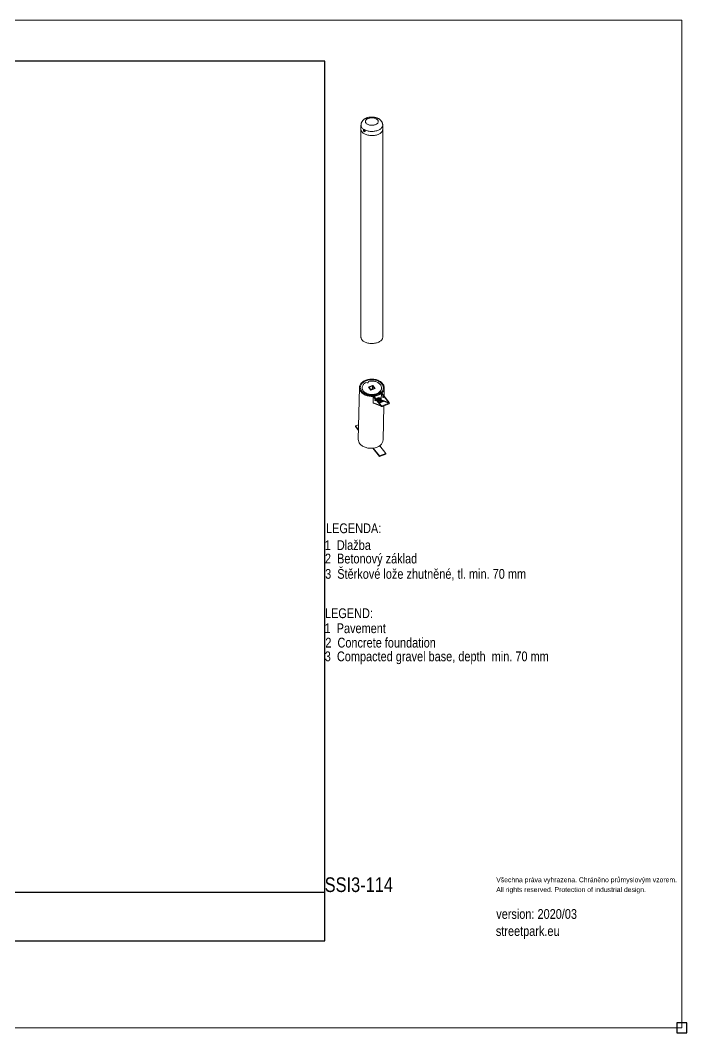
# Model space of a CAD drawing. Header units: millimetres. Extents: x 0 to 5720, y -20 to 4123.
# Drawn here: x 2992 to 5720, y -20 to 4123 of the extents above; entities that cross this region are included whole.
import ezdxf

# ---------------------------------------------------------------- set-up
doc = ezdxf.new("R2010")
doc.units = ezdxf.units.MM
doc.layers.add('Nekreslit', color=6, linetype='Continuous', plot=False)
doc.layers.add('OBRYSOVA', color=7, linetype='Continuous')
doc.layers.add('TABULKA', color=9, linetype='Continuous')
doc.styles.add('SEACAD_Arial', font='arial.ttf', dxfattribs={"width": 0.8})

msp = doc.modelspace()

# ---------------------------------------------------------------- linework, layer by layer
at = {"color": 7, "linetype": 'Continuous', "lineweight": 15}
for p, q in [((4386.6, 3694.2), (4386.6, 3677)), ((4475.5, 3677), (4475.5, 3694.2)), ((4386.6, 3677), (4386.6, 2826.2)), ((4399.2, 3675.8), (4399.2, 3676.2)), ((4475.5, 2826.2), (4475.5, 3677)), ((4380.3, 2620.6), (4375.4, 2408.2)), ((4391.6, 2620.3), (4391.5, 2617.5)), ((4412.2, 2639.9), (4406.2, 2641.1)), ((4417.5, 2645.4), (4415.8, 2641.3)), ((4417, 2622.3), (4435, 2629.2)), ((4427.2, 2609.7), (4417, 2622.3)), ((4418.2, 2621.7), (4418.2, 2620.9)), ((4426.3, 2611.2), (4418.4, 2621)), ((4419.2, 2622.9), (4433.1, 2628.2)), ((4427.6, 2612.5), (4420.7, 2621.1)), ((4421, 2622), (4433.2, 2626.7)), ((4445.1, 2616.6), (4427.2, 2609.7)), ((4441.1, 2616.9), (4428.9, 2612.2)), ((4443, 2616), (4429.1, 2610.7)), ((4434.6, 2626.4), (4441.5, 2617.8)), ((4434.9, 2628.3), (4435, 2629.2)), ((4435, 2629.2), (4445.1, 2616.6)), ((4435.8, 2627.7), (4443.7, 2617.9)), ((4444, 2616.1), (4444, 2617.2)), ((4470.5, 2615.7), (4470.6, 2618.5)), ((4481.1, 2585.6), (4481.9, 2618.3)), ((4417.5, 2590.9), (4417.4, 2588.2)), ((4436.6, 2557.9), (4437.1, 2583.7)), ((4438.9, 2584.4), (4437.1, 2583.7)), ((4437.1, 2583.7), (4467.4, 2546.2)), ((4469.1, 2546.9), (4438.9, 2584.4)), ((4443.3, 2587.6), (4443.4, 2590.3)), ((4445, 2570.3), (4444.9, 2570.4)), ((4450.2, 2570.4), (4451.6, 2576.5)), ((4451.6, 2576.5), (4460.2, 2579.8)), ((4451.6, 2576.5), (4455.1, 2575.2)), ((4453.1, 2566.7), (4455.1, 2575.2)), ((4455.1, 2575.2), (4463.6, 2578.4)), ((4460.2, 2579.8), (4463.6, 2578.4)), ((4463.6, 2578.4), (4469.9, 2572.2)), ((4469.9, 2572.2), (4467.6, 2562.7)), ((4469.7, 2572.4), (4470.2, 2596.4)), ((4469.7, 2570.6), (4469.7, 2571.3)), ((4500.4, 2558.9), (4469.7, 2570.6)), ((4471.9, 2597.1), (4470.2, 2596.4)), ((4470.2, 2596.4), (4500.4, 2558.9)), ((4471.9, 2597.1), (4502.2, 2559.5)), ((4467.4, 2546.2), (4436.6, 2557.9)), ((4437.9, 2555.8), (4471.8, 2542.9)), ((4459.1, 2559.4), (4458.8, 2559.7)), ((4459, 2559.4), (4459.1, 2559.4)), ((4467.6, 2562.7), (4459.1, 2559.4)), ((4477.9, 2565.4), (4459.8, 2558.5)), ((4478.4, 2563.6), (4461, 2556.9)), ((4468.6, 2566.9), (4471.4, 2567.9)), ((4471.4, 2567.9), (4477.9, 2565.4)), ((4472.8, 2545.1), (4500.7, 2555.8)), ((4474.8, 2542.7), (4502.6, 2553.4)), ((4477, 2405.8), (4480.2, 2544.8)), ((4478.4, 2563.6), (4477.9, 2565.4)), ((4363.8, 2460.3), (4363.9, 2463.1)), ((4376.3, 2444.8), (4363.8, 2460.3)), ((4363.9, 2463.1), (4376.8, 2468.1)), ((4376.4, 2447.7), (4363.9, 2463.1)), ((4462.5, 2338), (4435, 2372)), ((4462.5, 2340.9), (4437.1, 2372.3)), ((4463.2, 2382.3), (4488.6, 2350.9)), ((4488.6, 2350.9), (4462.5, 2340.9)), ((4488.5, 2348), (4462.5, 2338)), ((4462.5, 2338), (4462.5, 2340.9)), ((4488.5, 2348), (4488.6, 2350.9))]:
    msp.add_line(p, q, dxfattribs=at)
at = {"color": 8, "linetype": 'Continuous', "lineweight": 15}
for p, q in [((4418.4, 2620.6), (4418.4, 2621)), ((4421, 2620.6), (4421, 2622)), ((4426.3, 2610.8), (4426.3, 2611.2)), ((4429.1, 2610.4), (4429.1, 2610.7)), ((4432.9, 2613.7), (4433.2, 2626.7)), ((4434.3, 2614.3), (4434.6, 2626.4)), ((4441.5, 2617.1), (4441.5, 2617.8)), ((4443, 2615.8), (4443, 2616)), ((4417.7, 2588.1), (4417.8, 2590.8)), ((4425.8, 2586.9), (4425.8, 2589.4)), ((4428.5, 2586.7), (4428.6, 2589.2)), ((4442.3, 2587.4), (4442.4, 2590.1)), ((4468.9, 2567.9), (4470.1, 2567.4)), ((4472.8, 2545.1), (4469.6, 2546.3)), ((4478.2, 2564.3), (4500.7, 2555.8))]:
    msp.add_line(p, q, dxfattribs=at)
at = {"color": 8, "linetype": 'Continuous', "lineweight": 15, "flags": 128}
for points in [[(4399.7, 3676), (4397, 3677.7), (4394.5, 3679.6), (4392.4, 3681.5), (4390.6, 3683.6), (4389.1, 3685.7), (4388, 3687.9), (4387.2, 3690.2), (4386.7, 3692.5), (4386.6, 3694.2)], [(4475.5, 3694.2), (4475.5, 3693.6), (4475.3, 3691.3), (4474.6, 3689), (4473.7, 3686.8), (4472.3, 3684.6), (4470.7, 3682.5), (4468.7, 3680.5), (4466.4, 3678.6), (4463.9, 3676.9), (4461.1, 3675.2), (4458, 3673.8), (4454.7, 3672.5), (4451.3, 3671.3), (4447.6, 3670.4), (4443.9, 3669.6), (4440, 3669), (4436.1, 3668.7), (4432.1, 3668.5), (4428.1, 3668.6), (4424.1, 3668.8), (4420.2, 3669.3), (4416.4, 3670), (4412.7, 3670.8), (4409.1, 3671.9), (4405.8, 3673.1), (4402.6, 3674.5), (4399.7, 3676)]]:
    msp.add_lwpolyline(points, dxfattribs=at)
at = {"color": 7, "linetype": 'Continuous', "lineweight": 15, "flags": 128}
for points in [[(4412.4, 3719.7), (4410.3, 3718.4), (4408.6, 3716.9), (4407.1, 3715.3), (4406, 3713.7), (4405.2, 3712), (4404.7, 3710.2), (4404.6, 3708.4), (4404.9, 3706.7), (4405.5, 3704.9), (4406.5, 3703.2), (4407.8, 3701.6), (4409.4, 3700.1), (4411.3, 3698.7), (4413.5, 3697.5), (4415.9, 3696.4), (4418.5, 3695.4), (4421.3, 3694.7), (4424.2, 3694.1), (4427.2, 3693.8), (4430.3, 3693.6), (4433.4, 3693.7), (4436.4, 3693.9), (4439.4, 3694.4), (4442.3, 3695), (4445, 3695.9), (4447.5, 3696.9), (4449.8, 3698.1), (4451.8, 3699.4), (4453.6, 3700.9), (4455.1, 3702.4), (4456.2, 3704.1), (4457, 3705.8), (4457.4, 3707.5), (4457.5, 3709.3), (4457.3, 3711.1), (4456.6, 3712.8), (4455.7, 3714.5), (4454.4, 3716.1), (4452.8, 3717.6), (4450.8, 3719), (4448.7, 3720.3), (4446.3, 3721.4), (4443.6, 3722.3), (4440.8, 3723.1), (4437.9, 3723.6), (4434.9, 3724), (4431.9, 3724.1), (4428.8, 3724.1), (4425.7, 3723.8), (4422.8, 3723.4), (4419.9, 3722.7), (4417.2, 3721.9), (4414.7, 3720.9), (4412.4, 3719.7)], [(4462.5, 3658.9), (4459.6, 3657.3), (4456.4, 3655.9), (4453, 3654.7), (4449.5, 3653.7), (4445.8, 3652.8), (4441.9, 3652.2), (4438, 3651.7), (4434.1, 3651.4), (4430.1, 3651.4), (4426.1, 3651.5), (4422.2, 3651.9), (4418.3, 3652.5), (4414.5, 3653.2), (4410.9, 3654.2), (4407.4, 3655.3), (4404.2, 3656.6), (4401.1, 3658.1), (4398.3, 3659.7), (4395.7, 3661.5), (4393.4, 3663.4), (4391.5, 3665.4), (4389.8, 3667.5), (4388.5, 3669.7), (4387.5, 3671.9), (4386.9, 3674.2), (4386.6, 3676.5), (4386.6, 3677)], [(4386.6, 3677), (4386.6, 3676.5), (4386.9, 3674.2), (4387.5, 3671.9), (4388.5, 3669.7), (4389.8, 3667.5), (4391.5, 3665.4), (4393.4, 3663.4), (4395.7, 3661.5), (4398.3, 3659.7), (4401.1, 3658.1), (4404.2, 3656.6), (4407.4, 3655.3), (4410.9, 3654.2), (4414.5, 3653.2), (4418.3, 3652.5), (4422.2, 3651.9), (4426.1, 3651.5), (4430.1, 3651.4), (4434.1, 3651.4), (4438, 3651.7), (4441.9, 3652.2), (4445.8, 3652.8), (4449.5, 3653.7), (4453, 3654.7), (4456.4, 3655.9), (4459.6, 3657.3), (4462.5, 3658.9), (4465.2, 3660.6), (4467.6, 3662.4), (4469.7, 3664.4), (4471.6, 3666.4), (4473, 3668.6), (4474.2, 3670.8), (4475, 3673), (4475.4, 3675.3), (4475.5, 3677)], [(4475.5, 3677), (4475.4, 3675.3), (4475, 3673), (4474.2, 3670.8), (4473, 3668.6), (4471.6, 3666.4), (4469.7, 3664.4), (4467.6, 3662.4), (4465.2, 3660.6), (4462.5, 3658.9)], [(4462.5, 2808.1), (4459.6, 2806.5), (4456.4, 2805.1), (4453, 2803.9), (4449.5, 2802.8), (4445.8, 2802), (4441.9, 2801.3), (4438, 2800.9), (4434.1, 2800.6), (4430.1, 2800.5), (4426.1, 2800.7), (4422.2, 2801.1), (4418.3, 2801.6), (4414.5, 2802.4), (4410.9, 2803.3), (4407.4, 2804.5), (4404.2, 2805.8), (4401.1, 2807.3), (4398.3, 2808.9), (4395.7, 2810.7), (4393.4, 2812.5), (4391.5, 2814.5), (4389.8, 2816.6), (4388.5, 2818.8), (4387.5, 2821.1), (4386.9, 2823.3), (4386.6, 2825.6), (4386.6, 2826.2)], [(4475.5, 2826.2), (4475.4, 2824.5), (4475, 2822.2), (4474.2, 2819.9), (4473, 2817.7), (4471.6, 2815.6), (4469.7, 2813.5), (4467.6, 2811.6), (4465.2, 2809.8), (4462.5, 2808.1)], [(4386.9, 2602.5), (4385, 2605.2), (4383.3, 2607.9), (4382.1, 2610.8), (4381.1, 2613.7), (4380.5, 2616.6), (4380.3, 2619.6), (4380.4, 2622.5), (4380.9, 2625.5), (4381.7, 2628.4), (4382.9, 2631.2), (4384.4, 2633.9), (4386.3, 2636.6), (4388.4, 2639.1), (4390.9, 2641.5), (4393.6, 2643.8), (4396.6, 2645.8), (4399.8, 2647.7), (4403.3, 2649.4), (4407, 2650.8), (4410.8, 2652.1), (4414.7, 2653.1), (4418.8, 2653.9), (4423, 2654.5), (4427.2, 2654.8), (4431.5, 2654.8), (4435.7, 2654.6), (4439.9, 2654.2), (4444.1, 2653.5), (4448.2, 2652.6), (4452.1, 2651.4), (4455.9, 2650), (4459.5, 2648.4), (4462.9, 2646.6), (4466.1, 2644.6), (4469.1, 2642.5), (4471.8, 2640.1), (4474.2, 2637.7), (4476.3, 2635.1), (4478.1, 2632.3), (4479.5, 2629.5), (4480.6, 2626.7), (4481.4, 2623.8), (4481.8, 2620.8), (4481.9, 2617.8), (4481.6, 2614.9), (4480.9, 2612), (4479.9, 2609.1), (4478.6, 2606.3), (4476.9, 2603.6), (4474.9, 2601), (4472.6, 2598.5), (4470, 2596.2), (4467.1, 2594.1), (4464, 2592.1), (4460.6, 2590.3), (4457.1, 2588.7), (4453.3, 2587.4), (4449.4, 2586.2), (4445.4, 2585.3), (4441.3, 2584.7), (4437.1, 2584.3), (4432.8, 2584.1), (4428.6, 2584.1), (4424.3, 2584.5), (4420.1, 2585), (4416, 2585.8), (4412, 2586.9), (4408.2, 2588.2), (4404.4, 2589.6), (4400.9, 2591.3), (4397.6, 2593.2), (4394.5, 2595.3), (4391.7, 2597.6), (4389.2, 2600), (4386.9, 2602.5)], [(4390, 2603.7), (4388.2, 2606.3), (4386.6, 2609), (4385.4, 2611.7), (4384.5, 2614.5), (4384, 2617.4), (4383.9, 2620.3), (4384.1, 2623.1), (4384.7, 2625.9), (4385.6, 2628.7), (4386.9, 2631.4), (4388.5, 2634.1), (4390.4, 2636.6), (4392.6, 2638.9), (4395.2, 2641.2), (4398, 2643.2), (4401, 2645.1), (4404.3, 2646.8), (4407.8, 2648.3), (4411.5, 2649.6), (4415.3, 2650.6), (4419.2, 2651.4), (4423.2, 2651.9), (4427.3, 2652.2), (4431.4, 2652.3), (4435.6, 2652.1), (4439.6, 2651.7), (4443.6, 2651), (4447.6, 2650), (4451.4, 2648.9), (4455, 2647.5), (4458.4, 2645.9), (4461.7, 2644.1), (4464.7, 2642.1), (4467.5, 2639.9), (4469.9, 2637.6), (4472.1, 2635.2), (4474, 2632.6), (4475.6, 2629.9), (4476.8, 2627.2), (4477.6, 2624.4), (4478.1, 2621.5), (4478.3, 2618.6), (4478.1, 2615.8), (4477.5, 2612.9), (4476.6, 2610.2), (4475.3, 2607.4), (4473.7, 2604.8), (4471.8, 2602.3), (4469.5, 2599.9), (4467, 2597.7), (4464.2, 2595.6), (4461.1, 2593.8), (4457.9, 2592.1), (4454.4, 2590.6), (4450.7, 2589.3), (4446.9, 2588.3), (4442.9, 2587.5), (4438.9, 2586.9), (4434.8, 2586.6), (4430.7, 2586.6), (4426.6, 2586.8), (4422.5, 2587.2), (4418.5, 2587.9), (4414.6, 2588.8), (4410.8, 2590), (4407.2, 2591.4), (4403.7, 2593), (4400.5, 2594.8), (4397.5, 2596.8), (4394.7, 2598.9), (4392.2, 2601.3), (4390, 2603.7)], [(4470.5, 2615.7), (4470.4, 2614.4), (4470, 2611.8), (4469.3, 2609.3), (4468.2, 2606.8), (4466.7, 2604.4), (4465, 2602.2), (4462.9, 2600), (4460.6, 2598), (4458, 2596.2), (4455.2, 2594.5), (4452.1, 2593.1), (4448.9, 2591.8), (4445.5, 2590.8), (4441.9, 2590), (4438.3, 2589.5), (4434.6, 2589.1), (4430.9, 2589.1), (4427.1, 2589.3), (4423.4, 2589.7), (4419.8, 2590.3), (4416.3, 2591.2), (4412.9, 2592.3), (4409.7, 2593.7), (4406.6, 2595.2), (4403.8, 2597), (4401.2, 2598.9), (4398.9, 2600.9), (4396.9, 2603.1), (4395.2, 2605.5), (4393.8, 2607.9), (4392.7, 2610.4), (4392, 2612.9), (4391.6, 2615.5), (4391.5, 2617.5)], [(4417.5, 2645.4), (4421, 2646.2), (4424.7, 2646.7), (4428.4, 2646.9), (4432.1, 2646.9), (4435.9, 2646.7), (4439.5, 2646.2), (4443.1, 2645.5), (4446.6, 2644.5), (4450, 2643.4), (4453.2, 2642), (4456.2, 2640.4), (4458.9, 2638.6), (4461.5, 2636.7), (4463.7, 2634.6), (4465.7, 2632.3), (4467.3, 2630), (4468.6, 2627.5), (4469.6, 2625), (4470.3, 2622.5), (4470.6, 2619.9), (4470.5, 2617.3), (4470.1, 2614.7), (4469.3, 2612.2), (4468.2, 2609.7), (4466.8, 2607.3), (4465.1, 2605), (4463, 2602.9), (4460.7, 2600.9), (4458.1, 2599), (4455.2, 2597.4), (4452.2, 2595.9), (4448.9, 2594.7), (4445.5, 2593.7), (4442, 2592.9), (4438.4, 2592.3), (4434.7, 2592), (4430.9, 2591.9), (4427.2, 2592.1), (4423.5, 2592.5), (4419.9, 2593.2), (4416.4, 2594.1), (4413, 2595.2), (4409.7, 2596.6), (4406.7, 2598.1), (4403.9, 2599.8), (4401.3, 2601.7), (4399, 2603.8), (4397, 2606), (4395.2, 2608.3), (4393.8, 2610.8), (4392.8, 2613.3), (4392, 2615.8), (4391.6, 2618.4), (4391.6, 2621), (4391.9, 2623.6), (4392.6, 2626.1), (4393.6, 2628.6), (4395, 2631), (4396.7, 2633.3), (4398.6, 2635.5), (4400.9, 2637.5), (4403.5, 2639.4), (4406.2, 2641.1)], [(4418.4, 2621), (4418.3, 2621.3), (4418.2, 2621.5), (4418.2, 2621.8), (4418.3, 2622.1), (4418.4, 2622.3), (4418.6, 2622.5), (4418.9, 2622.7), (4419.2, 2622.9)], [(4420.7, 2621.1), (4420.6, 2621.2), (4420.5, 2621.3), (4420.5, 2621.5), (4420.6, 2621.6), (4420.6, 2621.7), (4420.8, 2621.8), (4420.9, 2621.9), (4421, 2622)], [(4441.5, 2617.8), (4441.6, 2617.7), (4441.6, 2617.6), (4441.6, 2617.4), (4441.6, 2617.3), (4441.5, 2617.2), (4441.4, 2617.1), (4441.3, 2617), (4441.1, 2616.9)], [(4443.7, 2617.9), (4443.9, 2617.6), (4444, 2617.4), (4444, 2617.1), (4443.9, 2616.8), (4443.8, 2616.6), (4443.6, 2616.3), (4443.3, 2616.1), (4443, 2616)], [(4445.6, 2568.7), (4445.3, 2569.7), (4444.9, 2570.5), (4444.4, 2571.2), (4443.9, 2571.7), (4443.5, 2571.7), (4443.2, 2571.5), (4443.1, 2570.9), (4443.1, 2570.1), (4443.4, 2569.1), (4443.7, 2568.2), (4444.2, 2567.4), (4444.7, 2566.8), (4445.2, 2566.6), (4445.5, 2566.7), (4445.7, 2567.1), (4445.8, 2567.8), (4445.6, 2568.7)], [(4445.7, 2568.5), (4445.3, 2569.3), (4445, 2570.3)], [(4460.4, 2564), (4459.2, 2564.4), (4458.2, 2565.1), (4457.5, 2566.1), (4457, 2567.3), (4456.9, 2568.6), (4457.1, 2570), (4457.6, 2571.2), (4458.4, 2572.3), (4459.4, 2573.1), (4460.6, 2573.7), (4461.8, 2573.8), (4463, 2573.7), (4464, 2573.1), (4464.9, 2572.3), (4465.5, 2571.2), (4465.9, 2569.9), (4465.8, 2568.5), (4465.5, 2567.2), (4464.8, 2566), (4463.9, 2565.1), (4462.8, 2564.4), (4461.6, 2564), (4460.4, 2564)], [(4478.1, 2579.3), (4478.5, 2579.3), (4478.8, 2579.6), (4478.8, 2580.3), (4478.7, 2581.1), (4478.4, 2582.1), (4478, 2583), (4477.5, 2583.7), (4477.1, 2584.2), (4476.6, 2584.4), (4476.3, 2584.2), (4476.1, 2583.7), (4476.1, 2583), (4476.3, 2582), (4476.7, 2581.1), (4477.1, 2580.2), (4477.6, 2579.6), (4478.1, 2579.3)], [(4477, 2405.8), (4477, 2405.4), (4476.7, 2402.4), (4476.1, 2399.5), (4475.1, 2396.6), (4473.7, 2393.9), (4472, 2391.2), (4470, 2388.6), (4467.7, 2386.1), (4465.1, 2383.8), (4462.3, 2381.6), (4459.1, 2379.7), (4455.8, 2377.9), (4452.2, 2376.3), (4448.5, 2374.9), (4444.6, 2373.8), (4440.5, 2372.9), (4436.4, 2372.2), (4432.2, 2371.8), (4428, 2371.6), (4423.7, 2371.7), (4419.5, 2372), (4415.3, 2372.6), (4411.2, 2373.4), (4407.2, 2374.4), (4403.3, 2375.7), (4399.6, 2377.2), (4396.1, 2378.9), (4392.8, 2380.8), (4389.7, 2382.9), (4386.9, 2385.1), (4384.3, 2387.5), (4382.1, 2390.1)]]:
    msp.add_lwpolyline(points, dxfattribs=at)
at = {"color": 7, "linetype": 'Continuous', "lineweight": 15}
for centre, radius, start, end in [((4413.1, 2643), 3.25, 253.5609, 328.3712), ((4428.1, 2613), 2.51, 224.7906, 292.1436), ((4428.5, 2613.4), 1.25, 224.7906, 292.1436), ((4434.1, 2625.9), 2.51, 44.7906, 112.1436), ((4433.7, 2625.5), 1.25, 44.7906, 112.1436), ((4457.2, 2570.5), 5.23, 278.9084, 39.4481), ((4485.1, 2584.7), 7.26, 192.9825, 208.9496), ((4402.9, 2407.9), 27.4, 179.5019, 220.6213)]:
    msp.add_arc(centre, radius, start, end, dxfattribs=at)
for centre, major_axis, ratio, start_param, end_param in [((4468, 2569.9), (1.41, 1.53), 0.663249, 4.84518, 5.642488), ((4440.1, 2559.2), (2.83, 3.06), 0.663249, 2.500895, 3.402131), ((4470.9, 2547.6), (4.67, -4.33), 0.543087, 4.451426, 6.022223), ((4470.9, 2547.6), (2.34, -2.17), 0.543087, 4.451426, 6.022223), ((4498.7, 2558.2), (2.34, -2.17), 0.543087, 6.022223, 7.593019), ((4498.7, 2558.2), (4.67, -4.33), 0.543087, 6.022223, 7.593019)]:
    msp.add_ellipse(centre, major_axis=major_axis, ratio=ratio, start_param=start_param, end_param=end_param, dxfattribs=at)
for points, knots in [([(4403.4, 3720.6), (4402.8, 3720.2), (4401.1, 3719.2), (4398.7, 3717.5), (4396.2, 3715.4), (4394.1, 3713.2), (4392.2, 3710.8), (4390.5, 3708.3), (4389.1, 3705.6), (4388, 3702.7), (4387.2, 3699.8), (4386.7, 3696.9), (4386.7, 3695.1), (4386.7, 3694.2)], [0, 0, 0, 0, 0.064373, 0.172738, 0.269212, 0.363267, 0.454947, 0.544491, 0.642057, 0.737253, 0.830201, 0.921331, 1, 1, 1, 1]), ([(4475.5, 3694.2), (4475.5, 3694.3), (4475.6, 3695.5), (4475.3, 3697.6), (4474.8, 3700.5), (4474, 3703.2), (4472.9, 3705.9), (4471.6, 3708.5), (4469.9, 3710.9), (4468, 3713.3), (4465.8, 3715.5), (4463.4, 3717.5), (4460.7, 3719.4), (4457.8, 3721.2), (4454.7, 3722.7), (4451.4, 3724.1), (4447.9, 3725.2), (4444.3, 3726.1), (4440.6, 3726.8), (4436.9, 3727.2), (4433.2, 3727.5), (4429.4, 3727.5), (4425.6, 3727.3), (4421.9, 3726.8), (4418.2, 3726.2), (4414.6, 3725.3), (4411, 3724.1), (4407.6, 3722.8), (4405.1, 3721.5), (4403.7, 3720.7), (4403.4, 3720.6)], [0, 0, 0, 0, 0.006191, 0.039718, 0.073027, 0.106275, 0.139637, 0.173297, 0.207442, 0.242257, 0.277908, 0.314512, 0.352102, 0.390597, 0.429799, 0.469438, 0.509215, 0.548927, 0.5885, 0.627931, 0.667266, 0.706576, 0.74595, 0.785453, 0.825179, 0.865217, 0.90564, 0.946477, 0.987685, 1, 1, 1, 1]), ([(4399.7, 3676), (4399.3, 3676.2), (4398.5, 3676.6), (4397.5, 3676.5), (4396.7, 3676), (4396.3, 3675), (4396.3, 3673.7), (4396.6, 3672.1), (4397.2, 3670.5), (4398.1, 3669.1), (4399.2, 3668.1), (4400.5, 3667.4), (4401.6, 3667.4), (4402.6, 3667.8), (4403.2, 3668.7), (4403.5, 3670), (4403.2, 3671.5), (4402.6, 3673), (4401.6, 3674.4), (4400.6, 3675.4), (4399.9, 3675.9), (4399.7, 3676)], [0, 0, 0, 0, 0.053458, 0.106908, 0.160568, 0.214371, 0.267944, 0.321272, 0.374724, 0.428472, 0.482231, 0.535698, 0.589027, 0.642582, 0.696381, 0.750059, 0.803438, 0.856806, 0.910468, 0.964271, 1, 1, 1, 1]), ([(4403.2, 3669.2), (4402.8, 3669.3), (4402.1, 3669.7), (4401, 3670.8), (4400, 3672.2), (4399.4, 3673.8), (4399.2, 3675), (4399.2, 3675.6), (4399.2, 3675.8)], [0, 0, 0, 0, 0.1820831, 0.3696948, 0.5578143, 0.7471839, 0.936617, 1, 1, 1, 1]), ([(4449.1, 2571.7), (4449.2, 2571.8), (4449.6, 2572.2), (4450.2, 2572.8), (4450.8, 2573.2), (4450.9, 2573.3)], [0, 0, 0, 0, 0.131754, 0.806566, 1, 1, 1, 1]), ([(4461.7, 2573.1), (4461.7, 2573), (4461.6, 2572.5), (4461.2, 2571.4), (4460.5, 2570), (4459.6, 2568.7), (4458.6, 2567.4), (4457.8, 2566.6), (4457.4, 2566.3)], [0, 0, 0, 0, 0.037221, 0.228697, 0.425526, 0.620638, 0.821275, 1, 1, 1, 1])]:
    msp.add_open_spline(points, degree=3, knots=knots, dxfattribs=at)
at = {"layer": 'Nekreslit'}
msp.add_line((198, 555.8), (4238, 555.8), dxfattribs=at)
msp.add_lwpolyline([(198, 355.8), (4238, 355.8), (4238, 3955.8), (198, 3955.8)], close=True, dxfattribs=at)
at = {"layer": 'OBRYSOVA'}
msp.add_lwpolyline([(5680.1, -20.2), (5720.1, -20.2), (5720.1, 19.8), (5680.1, 19.8)], close=True, dxfattribs=at)
msp.add_lwpolyline([(5680.1, -20.2), (5720.1, -20.2), (5720.1, 19.8), (5680.1, 19.8)], close=True, dxfattribs=at)
at = {"layer": 'TABULKA', "color": 4, "lineweight": 15}
msp.add_lwpolyline([(5700.1, -0.2), (-0.5, -0.2), (-0.5, 4123.5), (5700.1, 4123.5)], close=True, dxfattribs=at)

# ---------------------------------------------------------------- texts
at = {"style": 'SEACAD_Arial', "width": 0.8}
for s, height, p in [('LEGENDA:', 40, (4243.6, 2024.4)), ('1  Dlažba', 40, (4238.2, 1955.5)), ('2  Betonový základ', 40, (4239, 1900.5)), ('3  Štěrkové lože zhutněné, tl. min. 70 mm', 40, (4239.9, 1837.7)), ('LEGEND:', 40, (4239.2, 1676.7)), ('1  Pavement', 40, (4237.5, 1615.3)), ('2  Concrete foundation', 40, (4240.7, 1556.3)), ('3  Compacted gravel base, depth  min. 70 mm', 40, (4238.4, 1500.2)), ('SSI3-114 ', 60, (4238, 555.8)), ('Všechna práva vyhrazena. Chráněno průmyslovým vzorem.', 20, (4940.3, 595.8)), ('All rights reserved. Protection of industrial design.', 20, (4940.3, 555.8)), ('version: 2020/03', 40, (4940.3, 445.9)), ('streetpark.eu', 40, (4938.7, 376.1))]:
    msp.add_text(s, height=height, dxfattribs=at).set_placement(p)

doc.saveas('drawing.dxf')
